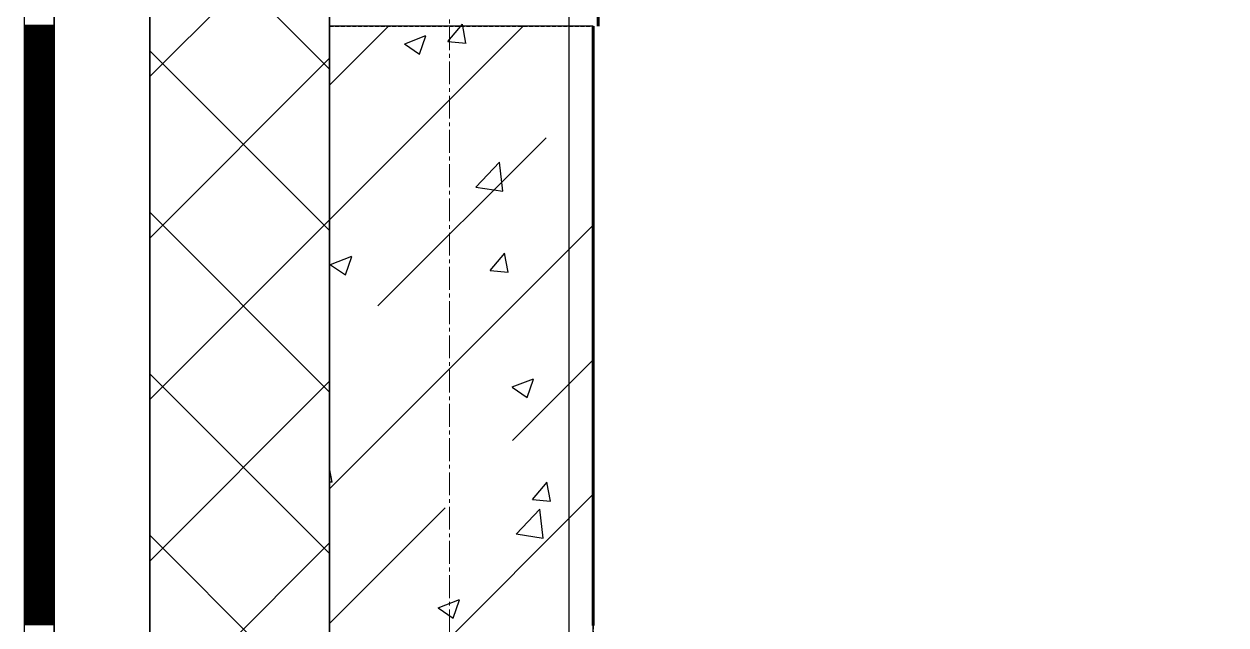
# Model space of a CAD drawing. Header units: millimetres. Extents: x 538266 to 1167394, y 114608 to 637157.
# Drawn here: x 1046079 to 1047082, y 542169 to 542670 of the extents above; entities that cross this region are included whole.
import ezdxf

# ---------------------------------------------------------------- set-up
doc = ezdxf.new("R2010")
doc.units = ezdxf.units.MM
for name, pattern in [('CENTER2', [28.575, 19.05, -3.175, 3.175, -3.175]), ('DASHED', [19.05, 12.7, -6.35]), ('HIDDEN2', [4.7625, 3.175, -1.5875])]:
    doc.linetypes.add(name, pattern=pattern)
for name, color, linetype, lineweight in [('0) шт стен 3 эт', 150, 'Continuous', 60), ('АР_Колонны', 70, 'Continuous', 30), ('АР_Стены ЖБ', 7, 'Continuous', 35), ('АР_Стены ПЕНОблок', 52, 'Continuous', 20), ('АР_Тонкая', 254, 'Continuous', 5), ('АР_Утеплитель', 31, 'Continuous', 0), ('АР_Штриховка', 8, 'Continuous', 0)]:
    doc.layers.add(name, color=color, linetype=linetype, lineweight=lineweight)
doc.layers.add('АР_Делит', color=120, linetype='Continuous', lineweight=0, plot=False)
doc.layers.add('РД_Оси_100', color=7, linetype='Continuous', lineweight=0, true_color=0x525252)
doc.layers.add('ФВ-5', color=7, linetype='Continuous')

# ---------------------------------------------------------------- blocks, each defined once
blk = doc.blocks.new('СОШ_2200_АР_ОСИ_М100_28.05.24')
at = {"layer": 'АР_Делит', "color": 251, "linetype": 'DASHED', "true_color": 0x636466}
blk.add_lwpolyline([(114955, 135155), (114955, -355), (93595.036, -355), (93595.036, 13855), (94145, 13855), (94145, 68320), (66055, 68320), (66055, 13857.73), (83455, 13857.73), (83455, -355), (45245, -355), (45245, 13145), (44695, 13145), (44695, 26755), (45245, 26755), (45245, 68320), (20455, 68320), (20455, 26755), (27955, 26755), (27955, 13145), (-355, 13145), (-355, 100855)], dxfattribs=at)
at = {"layer": 'РД_Оси_100', "color": 251, "linetype": 'CENTER2', "true_color": 0x636466}
blk.add_line((0, -6155), (0, 139938.679), dxfattribs=at)
blk = doc.blocks.new('3_этаж1')
at = {"layer": 'АР_Колонны', "color": 18, "linetype": 'HIDDEN2', "lineweight": 25, "true_color": 0x000000}
for p, q in [((684283.6, 542668.7), (684503.6, 542668.7)), ((684283.6, 541468.7), (684283.6, 542668.7)), ((684503.6, 542668.7), (684503.6, 541468.7))]:
    blk.add_line(p, q, dxfattribs=at)
at = {"layer": 'АР_Колонны', "color": 18, "linetype": 'Continuous', "lineweight": 25, "true_color": 0x000000}
for p, q in [((684503.6, 542668.7), (684283.6, 542668.7)), ((684283.6, 542668.7), (684283.6, 541468.7)), ((684503.6, 542668.7), (684283.6, 542668.7)), ((684283.6, 542668.7), (684283.6, 541468.7)), ((684503.6, 541468.7), (684503.6, 542668.7)), ((684503.6, 541468.7), (684503.6, 542668.7))]:
    blk.add_line(p, q, dxfattribs=at)
at = {"layer": 'АР_Стены ЖБ', "color": 18, "linetype": 'Continuous', "lineweight": 25, "true_color": 0x000000}
for p, q in [((684503.6, 542668.7), (684283.6, 542668.7)), ((684283.6, 542668.7), (684283.6, 541468.7)), ((684503.6, 541468.7), (684503.6, 542668.7))]:
    blk.add_line(p, q, dxfattribs=at)
at = {"layer": 'АР_Стены ПЕНОблок', "color": 18, "linetype": 'Continuous', "lineweight": 25, "true_color": 0x000000}
for p, q in [((684283.6, 587568.7), (684283.6, 511368.7)), ((684483.6, 511368.7), (684483.6, 587568.7))]:
    blk.add_line(p, q, dxfattribs=at)
at = {"layer": 'АР_Тонкая', "color": 18, "linetype": 'Continuous', "lineweight": 25, "true_color": 0x000000}
for p, q in [((684028.6, 587568.7), (684028.6, 511368.7)), ((684053.6, 587568.7), (684053.6, 511368.7)), ((684053.6, 511368.7), (684053.6, 587568.7)), ((684133.6, 511368.7), (684133.6, 587568.7))]:
    blk.add_line(p, q, dxfattribs=at)
at = {"layer": 'АР_Утеплитель', "color": 18, "linetype": 'Continuous', "lineweight": 25, "true_color": 0x000000}
for p, q in [((684133.6, 587568.7), (684133.6, 511368.7)), ((684283.6, 511368.7), (684283.6, 587568.7))]:
    blk.add_line(p, q, dxfattribs=at)
at = {"layer": 'АР_Штриховка', "color": 18, "linetype": 'Continuous', "lineweight": 25, "true_color": 0x000000}
for p, q in [((684283.6, 542632.8), (684133.6, 542782.8)), ((684133.6, 542626.6), (684283.6, 542776.6)), ((684028.6, 542669.5), (684053.6, 542669.5)), ((684382.4, 542655.9), (684394.6, 542670.5)), ((684397.4, 542654.5), (684394.5, 542670.4)), ((684028.6, 542668.5), (684053.6, 542668.5)), ((684028.6, 542667.5), (684053.6, 542667.5)), ((684028.6, 542666.5), (684053.6, 542666.5)), ((684028.6, 542665.5), (684053.6, 542665.5)), ((684028.6, 542664.5), (684053.6, 542664.5)), ((684028.6, 542663.5), (684053.6, 542663.5)), ((684028.6, 542662.5), (684053.6, 542662.5)), ((684028.6, 542661.5), (684053.6, 542661.5)), ((684028.6, 542660.5), (684053.6, 542660.5)), ((684028.6, 542659.5), (684053.6, 542659.5)), ((684283.6, 542507.2), (684445.2, 542668.7)), ((684283.6, 542619.4), (684332.9, 542668.7)), ((684346.3, 542654.1), (684364, 542660.9)), ((684358.8, 542645.4), (684364, 542660.7)), ((684028.6, 542658.5), (684053.6, 542658.5)), ((684028.6, 542657.5), (684053.6, 542657.5)), ((684028.6, 542656.5), (684053.6, 542656.5)), ((684028.6, 542655.5), (684053.6, 542655.5)), ((684028.6, 542654.5), (684053.6, 542654.5)), ((684028.6, 542653.5), (684053.6, 542653.5)), ((684028.6, 542652.5), (684053.6, 542652.5)), ((684028.6, 542651.5), (684053.6, 542651.5)), ((684028.6, 542650.5), (684053.6, 542650.5)), ((684028.6, 542649.5), (684053.6, 542649.5)), ((684346.2, 542653.9), (684358.8, 542645.4)), ((684382.4, 542655.9), (684397.6, 542654.5)), ((684028.6, 542648.5), (684053.6, 542648.5)), ((684028.6, 542647.5), (684053.6, 542647.5)), ((684028.6, 542646.5), (684053.6, 542646.5)), ((684028.6, 542645.5), (684053.6, 542645.5)), ((684028.6, 542644.5), (684053.6, 542644.5)), ((684028.6, 542643.5), (684053.6, 542643.5)), ((684028.6, 542642.5), (684053.6, 542642.5)), ((684028.6, 542641.5), (684053.6, 542641.5)), ((684028.6, 542640.5), (684053.6, 542640.5)), ((684028.6, 542639.5), (684053.6, 542639.5)), ((684283.6, 542498.1), (684133.6, 542648.1)), ((684133.6, 542491.9), (684283.6, 542641.9)), ((684028.6, 542638.5), (684053.6, 542638.5)), ((684028.6, 542637.5), (684053.6, 542637.5)), ((684028.6, 542636.5), (684053.6, 542636.5)), ((684028.6, 542635.5), (684053.6, 542635.5)), ((684028.6, 542634.5), (684053.6, 542634.5)), ((684028.6, 542633.5), (684053.6, 542633.5)), ((684028.6, 542632.5), (684053.6, 542632.5)), ((684028.6, 542631.5), (684053.6, 542631.5)), ((684028.6, 542630.5), (684053.6, 542630.5)), ((684028.6, 542629.5), (684053.6, 542629.5)), ((684028.6, 542628.5), (684053.6, 542628.5)), ((684028.6, 542627.5), (684053.6, 542627.5)), ((684028.6, 542626.5), (684053.6, 542626.5)), ((684028.6, 542625.5), (684053.6, 542625.5)), ((684028.6, 542624.5), (684053.6, 542624.5)), ((684028.6, 542623.5), (684053.6, 542623.5)), ((684028.6, 542622.5), (684053.6, 542622.5)), ((684028.6, 542621.5), (684053.6, 542621.5)), ((684028.6, 542620.5), (684053.6, 542620.5)), ((684028.6, 542619.5), (684053.6, 542619.5)), ((684028.6, 542618.5), (684053.6, 542618.5)), ((684028.6, 542617.5), (684053.6, 542617.5)), ((684028.6, 542616.5), (684053.6, 542616.5)), ((684028.6, 542615.5), (684053.6, 542615.5)), ((684028.6, 542614.5), (684053.6, 542614.5)), ((684028.6, 542613.5), (684053.6, 542613.5)), ((684028.6, 542612.5), (684053.6, 542612.5)), ((684028.6, 542611.5), (684053.6, 542611.5)), ((684028.6, 542610.5), (684053.6, 542610.5)), ((684028.6, 542609.5), (684053.6, 542609.5)), ((684028.6, 542608.5), (684053.6, 542608.5)), ((684028.6, 542607.5), (684053.6, 542607.5)), ((684028.6, 542606.5), (684053.6, 542606.5)), ((684028.6, 542605.5), (684053.6, 542605.5)), ((684028.6, 542604.5), (684053.6, 542604.5)), ((684028.6, 542603.5), (684053.6, 542603.5)), ((684028.6, 542602.5), (684053.6, 542602.5)), ((684028.6, 542601.5), (684053.6, 542601.5)), ((684028.6, 542600.5), (684053.6, 542600.5)), ((684028.6, 542599.5), (684053.6, 542599.5)), ((684028.6, 542598.5), (684053.6, 542598.5)), ((684028.6, 542597.5), (684053.6, 542597.5)), ((684028.6, 542596.5), (684053.6, 542596.5)), ((684028.6, 542595.5), (684053.6, 542595.5)), ((684028.6, 542594.5), (684053.6, 542594.5)), ((684028.6, 542593.5), (684053.6, 542593.5)), ((684028.6, 542592.5), (684053.6, 542592.5)), ((684028.6, 542591.5), (684053.6, 542591.5)), ((684028.6, 542590.5), (684053.6, 542590.5)), ((684028.6, 542589.5), (684053.6, 542589.5)), ((684028.6, 542588.5), (684053.6, 542588.5)), ((684028.6, 542587.5), (684053.6, 542587.5)), ((684028.6, 542586.5), (684053.6, 542586.5)), ((684028.6, 542585.5), (684053.6, 542585.5)), ((684028.6, 542584.5), (684053.6, 542584.5)), ((684028.6, 542583.5), (684053.6, 542583.5)), ((684028.6, 542582.5), (684053.6, 542582.5)), ((684028.6, 542581.5), (684053.6, 542581.5)), ((684028.6, 542580.5), (684053.6, 542580.5)), ((684028.6, 542579.5), (684053.6, 542579.5)), ((684028.6, 542578.5), (684053.6, 542578.5)), ((684028.6, 542577.5), (684053.6, 542577.5)), ((684028.6, 542576.5), (684053.6, 542576.5)), ((684028.6, 542575.5), (684053.6, 542575.5)), ((684028.6, 542574.5), (684053.6, 542574.5)), ((684028.6, 542573.5), (684053.6, 542573.5)), ((684028.6, 542572.5), (684053.6, 542572.5)), ((684028.6, 542571.5), (684053.6, 542571.5)), ((684028.6, 542570.5), (684053.6, 542570.5)), ((684028.6, 542569.5), (684053.6, 542569.5)), ((684324, 542435.3), (684464.3, 542575.6)), ((684028.6, 542568.5), (684053.6, 542568.5)), ((684028.6, 542567.5), (684053.6, 542567.5)), ((684028.6, 542566.5), (684053.6, 542566.5)), ((684028.6, 542565.5), (684053.6, 542565.5)), ((684028.6, 542564.5), (684053.6, 542564.5)), ((684028.6, 542563.5), (684053.6, 542563.5)), ((684028.6, 542562.5), (684053.6, 542562.5)), ((684028.6, 542561.5), (684053.6, 542561.5)), ((684028.6, 542560.5), (684053.6, 542560.5)), ((684028.6, 542559.5), (684053.6, 542559.5)), ((684028.6, 542558.5), (684053.6, 542558.5)), ((684028.6, 542557.5), (684053.6, 542557.5)), ((684028.6, 542556.5), (684053.6, 542556.5)), ((684028.6, 542555.5), (684053.6, 542555.5)), ((684028.6, 542554.5), (684053.6, 542554.5)), ((684028.6, 542553.5), (684053.6, 542553.5)), ((684028.6, 542552.5), (684053.6, 542552.5)), ((684028.6, 542551.5), (684053.6, 542551.5)), ((684028.6, 542550.5), (684053.6, 542550.5)), ((684028.6, 542549.5), (684053.6, 542549.5)), ((684405.7, 542534.5), (684425.5, 542555.1)), ((684428.3, 542531), (684425.5, 542555.1)), ((684028.6, 542548.5), (684053.6, 542548.5)), ((684028.6, 542547.5), (684053.6, 542547.5)), ((684028.6, 542546.5), (684053.6, 542546.5)), ((684028.6, 542545.5), (684053.6, 542545.5)), ((684028.6, 542544.5), (684053.6, 542544.5)), ((684028.6, 542543.5), (684053.6, 542543.5)), ((684028.6, 542542.5), (684053.6, 542542.5)), ((684028.6, 542541.5), (684053.6, 542541.5)), ((684028.6, 542540.5), (684053.6, 542540.5)), ((684028.6, 542539.5), (684053.6, 542539.5)), ((684028.6, 542538.5), (684053.6, 542538.5)), ((684028.6, 542537.5), (684053.6, 542537.5)), ((684028.6, 542536.5), (684053.6, 542536.5)), ((684028.6, 542535.5), (684053.6, 542535.5)), ((684028.6, 542534.5), (684053.6, 542534.5)), ((684028.6, 542533.5), (684053.6, 542533.5)), ((684028.6, 542532.5), (684053.6, 542532.5)), ((684028.6, 542531.5), (684053.6, 542531.5)), ((684028.6, 542530.5), (684053.6, 542530.5)), ((684028.6, 542529.5), (684053.6, 542529.5)), ((684405.7, 542534.5), (684428.3, 542531)), ((684028.6, 542528.5), (684053.6, 542528.5)), ((684028.6, 542527.5), (684053.6, 542527.5)), ((684028.6, 542526.5), (684053.6, 542526.5)), ((684028.6, 542525.5), (684053.6, 542525.5)), ((684028.6, 542524.5), (684053.6, 542524.5)), ((684028.6, 542523.5), (684053.6, 542523.5)), ((684028.6, 542522.5), (684053.6, 542522.5)), ((684028.6, 542521.5), (684053.6, 542521.5)), ((684028.6, 542520.5), (684053.6, 542520.5)), ((684028.6, 542519.5), (684053.6, 542519.5)), ((684028.6, 542518.5), (684053.6, 542518.5)), ((684028.6, 542517.5), (684053.6, 542517.5)), ((684028.6, 542516.5), (684053.6, 542516.5)), ((684028.6, 542515.5), (684053.6, 542515.5)), ((684028.6, 542514.5), (684053.6, 542514.5)), ((684028.6, 542513.5), (684053.6, 542513.5)), ((684028.6, 542512.5), (684053.6, 542512.5)), ((684028.6, 542511.5), (684053.6, 542511.5)), ((684028.6, 542510.5), (684053.6, 542510.5)), ((684028.6, 542509.5), (684053.6, 542509.5)), ((684283.6, 542363.4), (684133.6, 542513.4)), ((684028.6, 542508.5), (684053.6, 542508.5)), ((684028.6, 542507.5), (684053.6, 542507.5)), ((684028.6, 542506.5), (684053.6, 542506.5)), ((684028.6, 542505.5), (684053.6, 542505.5)), ((684028.6, 542504.5), (684053.6, 542504.5)), ((684028.6, 542503.5), (684053.6, 542503.5)), ((684028.6, 542502.5), (684053.6, 542502.5)), ((684028.6, 542501.5), (684053.6, 542501.5)), ((684028.6, 542500.5), (684053.6, 542500.5)), ((684028.6, 542499.5), (684053.6, 542499.5)), ((684133.6, 542357.2), (684283.6, 542507.2)), ((684283.6, 542282.6), (684503.6, 542502.6)), ((684028.6, 542498.5), (684053.6, 542498.5)), ((684028.6, 542497.5), (684053.6, 542497.5)), ((684028.6, 542496.5), (684053.6, 542496.5)), ((684028.6, 542495.5), (684053.6, 542495.5)), ((684028.6, 542494.5), (684053.6, 542494.5)), ((684028.6, 542493.5), (684053.6, 542493.5)), ((684028.6, 542492.5), (684053.6, 542492.5)), ((684028.6, 542491.5), (684053.6, 542491.5)), ((684028.6, 542490.5), (684053.6, 542490.5)), ((684028.6, 542489.5), (684053.6, 542489.5)), ((684028.6, 542488.5), (684053.6, 542488.5)), ((684028.6, 542487.5), (684053.6, 542487.5)), ((684028.6, 542486.5), (684053.6, 542486.5)), ((684028.6, 542485.5), (684053.6, 542485.5)), ((684028.6, 542484.5), (684053.6, 542484.5)), ((684028.6, 542483.5), (684053.6, 542483.5)), ((684028.6, 542482.5), (684053.6, 542482.5)), ((684028.6, 542481.5), (684053.6, 542481.5)), ((684028.6, 542480.5), (684053.6, 542480.5)), ((684028.6, 542479.5), (684053.6, 542479.5)), ((684417.6, 542464.8), (684429.9, 542479.4)), ((684432.6, 542463.4), (684429.7, 542479.4)), ((684028.6, 542478.5), (684053.6, 542478.5)), ((684028.6, 542477.5), (684053.6, 542477.5)), ((684028.6, 542476.5), (684053.6, 542476.5)), ((684028.6, 542475.5), (684053.6, 542475.5)), ((684028.6, 542474.5), (684053.6, 542474.5)), ((684028.6, 542473.5), (684053.6, 542473.5)), ((684028.6, 542472.5), (684053.6, 542472.5)), ((684028.6, 542471.5), (684053.6, 542471.5)), ((684028.6, 542470.5), (684053.6, 542470.5)), ((684028.6, 542469.5), (684053.6, 542469.5)), ((684284.4, 542469.7), (684297, 542461.2)), ((684284.5, 542469.9), (684302.2, 542476.7)), ((684297, 542461.2), (684302.2, 542476.5)), ((684028.6, 542468.5), (684053.6, 542468.5)), ((684028.6, 542467.5), (684053.6, 542467.5)), ((684028.6, 542466.5), (684053.6, 542466.5)), ((684028.6, 542465.5), (684053.6, 542465.5)), ((684028.6, 542464.5), (684053.6, 542464.5)), ((684028.6, 542463.5), (684053.6, 542463.5)), ((684028.6, 542462.5), (684053.6, 542462.5)), ((684028.6, 542461.5), (684053.6, 542461.5)), ((684028.6, 542460.5), (684053.6, 542460.5)), ((684028.6, 542459.5), (684053.6, 542459.5)), ((684417.6, 542464.8), (684432.8, 542463.5)), ((684028.6, 542458.5), (684053.6, 542458.5)), ((684028.6, 542457.5), (684053.6, 542457.5)), ((684028.6, 542456.5), (684053.6, 542456.5)), ((684028.6, 542455.5), (684053.6, 542455.5)), ((684028.6, 542454.5), (684053.6, 542454.5)), ((684028.6, 542453.5), (684053.6, 542453.5)), ((684028.6, 542452.5), (684053.6, 542452.5)), ((684028.6, 542451.5), (684053.6, 542451.5)), ((684028.6, 542450.5), (684053.6, 542450.5)), ((684028.6, 542449.5), (684053.6, 542449.5)), ((684028.6, 542448.5), (684053.6, 542448.5)), ((684028.6, 542447.5), (684053.6, 542447.5)), ((684028.6, 542446.5), (684053.6, 542446.5)), ((684028.6, 542445.5), (684053.6, 542445.5)), ((684028.6, 542444.5), (684053.6, 542444.5)), ((684028.6, 542443.5), (684053.6, 542443.5)), ((684028.6, 542442.5), (684053.6, 542442.5)), ((684028.6, 542441.5), (684053.6, 542441.5)), ((684028.6, 542440.5), (684053.6, 542440.5)), ((684028.6, 542439.5), (684053.6, 542439.5)), ((684028.6, 542438.5), (684053.6, 542438.5)), ((684028.6, 542437.5), (684053.6, 542437.5)), ((684028.6, 542436.5), (684053.6, 542436.5)), ((684028.6, 542435.5), (684053.6, 542435.5)), ((684028.6, 542434.5), (684053.6, 542434.5)), ((684028.6, 542433.5), (684053.6, 542433.5)), ((684028.6, 542432.5), (684053.6, 542432.5)), ((684028.6, 542431.5), (684053.6, 542431.5)), ((684028.6, 542430.5), (684053.6, 542430.5)), ((684028.6, 542429.5), (684053.6, 542429.5)), ((684028.6, 542428.5), (684053.6, 542428.5)), ((684028.6, 542427.5), (684053.6, 542427.5)), ((684028.6, 542426.5), (684053.6, 542426.5)), ((684028.6, 542425.5), (684053.6, 542425.5)), ((684028.6, 542424.5), (684053.6, 542424.5)), ((684028.6, 542423.5), (684053.6, 542423.5)), ((684028.6, 542422.5), (684053.6, 542422.5)), ((684028.6, 542421.5), (684053.6, 542421.5)), ((684028.6, 542420.5), (684053.6, 542420.5)), ((684028.6, 542419.5), (684053.6, 542419.5)), ((684028.6, 542418.5), (684053.6, 542418.5)), ((684028.6, 542417.5), (684053.6, 542417.5)), ((684028.6, 542416.5), (684053.6, 542416.5)), ((684028.6, 542415.5), (684053.6, 542415.5)), ((684028.6, 542414.5), (684053.6, 542414.5)), ((684028.6, 542413.5), (684053.6, 542413.5)), ((684028.6, 542412.5), (684053.6, 542412.5)), ((684028.6, 542411.5), (684053.6, 542411.5)), ((684028.6, 542410.5), (684053.6, 542410.5)), ((684028.6, 542409.5), (684053.6, 542409.5)), ((684028.6, 542408.5), (684053.6, 542408.5)), ((684028.6, 542407.5), (684053.6, 542407.5)), ((684028.6, 542406.5), (684053.6, 542406.5)), ((684028.6, 542405.5), (684053.6, 542405.5)), ((684028.6, 542404.5), (684053.6, 542404.5)), ((684028.6, 542403.5), (684053.6, 542403.5)), ((684028.6, 542402.5), (684053.6, 542402.5)), ((684028.6, 542401.5), (684053.6, 542401.5)), ((684028.6, 542400.5), (684053.6, 542400.5)), ((684028.6, 542399.5), (684053.6, 542399.5)), ((684028.6, 542398.5), (684053.6, 542398.5)), ((684028.6, 542397.5), (684053.6, 542397.5)), ((684028.6, 542396.5), (684053.6, 542396.5)), ((684028.6, 542395.5), (684053.6, 542395.5)), ((684028.6, 542394.5), (684053.6, 542394.5)), ((684028.6, 542393.5), (684053.6, 542393.5)), ((684028.6, 542392.5), (684053.6, 542392.5)), ((684028.6, 542391.5), (684053.6, 542391.5)), ((684028.6, 542390.5), (684053.6, 542390.5)), ((684028.6, 542389.5), (684053.6, 542389.5)), ((684028.6, 542388.5), (684053.6, 542388.5)), ((684436.2, 542323), (684503.6, 542390.4)), ((684028.6, 542387.5), (684053.6, 542387.5)), ((684028.6, 542386.5), (684053.6, 542386.5)), ((684028.6, 542385.5), (684053.6, 542385.5)), ((684028.6, 542384.5), (684053.6, 542384.5)), ((684028.6, 542383.5), (684053.6, 542383.5)), ((684028.6, 542382.5), (684053.6, 542382.5)), ((684028.6, 542381.5), (684053.6, 542381.5)), ((684028.6, 542380.5), (684053.6, 542380.5)), ((684028.6, 542379.5), (684053.6, 542379.5)), ((684028.6, 542378.5), (684053.6, 542378.5)), ((684283.6, 542228.7), (684133.6, 542378.7)), ((684028.6, 542377.5), (684053.6, 542377.5)), ((684028.6, 542376.5), (684053.6, 542376.5)), ((684028.6, 542375.5), (684053.6, 542375.5)), ((684028.6, 542374.5), (684053.6, 542374.5)), ((684028.6, 542373.5), (684053.6, 542373.5)), ((684028.6, 542372.5), (684053.6, 542372.5)), ((684028.6, 542371.5), (684053.6, 542371.5)), ((684028.6, 542370.5), (684053.6, 542370.5)), ((684028.6, 542369.5), (684053.6, 542369.5)), ((684028.6, 542368.5), (684053.6, 542368.5)), ((684133.6, 542222.4), (684283.6, 542372.4)), ((684436.1, 542367.7), (684453.9, 542374.5)), ((684448.6, 542358.9), (684453.8, 542374.3)), ((684028.6, 542367.5), (684053.6, 542367.5)), ((684028.6, 542366.5), (684053.6, 542366.5)), ((684028.6, 542365.5), (684053.6, 542365.5)), ((684028.6, 542364.5), (684053.6, 542364.5)), ((684028.6, 542363.5), (684053.6, 542363.5)), ((684028.6, 542362.5), (684053.6, 542362.5)), ((684028.6, 542361.5), (684053.6, 542361.5)), ((684028.6, 542360.5), (684053.6, 542360.5)), ((684028.6, 542359.5), (684053.6, 542359.5)), ((684028.6, 542358.5), (684053.6, 542358.5)), ((684436, 542367.5), (684448.6, 542358.9)), ((684028.6, 542357.5), (684053.6, 542357.5)), ((684028.6, 542356.5), (684053.6, 542356.5)), ((684028.6, 542355.5), (684053.6, 542355.5)), ((684028.6, 542354.5), (684053.6, 542354.5)), ((684028.6, 542353.5), (684053.6, 542353.5)), ((684028.6, 542352.5), (684053.6, 542352.5)), ((684028.6, 542351.5), (684053.6, 542351.5)), ((684028.6, 542350.5), (684053.6, 542350.5)), ((684028.6, 542349.5), (684053.6, 542349.5)), ((684028.6, 542348.5), (684053.6, 542348.5)), ((684028.6, 542347.5), (684053.6, 542347.5)), ((684028.6, 542346.5), (684053.6, 542346.5)), ((684028.6, 542345.5), (684053.6, 542345.5)), ((684028.6, 542344.5), (684053.6, 542344.5)), ((684028.6, 542343.5), (684053.6, 542343.5)), ((684028.6, 542342.5), (684053.6, 542342.5)), ((684028.6, 542341.5), (684053.6, 542341.5)), ((684028.6, 542340.5), (684053.6, 542340.5)), ((684028.6, 542339.5), (684053.6, 542339.5)), ((684028.6, 542338.5), (684053.6, 542338.5)), ((684028.6, 542337.5), (684053.6, 542337.5)), ((684028.6, 542336.5), (684053.6, 542336.5)), ((684028.6, 542335.5), (684053.6, 542335.5)), ((684028.6, 542334.5), (684053.6, 542334.5)), ((684028.6, 542333.5), (684053.6, 542333.5)), ((684028.6, 542332.5), (684053.6, 542332.5)), ((684028.6, 542331.5), (684053.6, 542331.5)), ((684028.6, 542330.5), (684053.6, 542330.5)), ((684028.6, 542329.5), (684053.6, 542329.5)), ((684028.6, 542328.5), (684053.6, 542328.5)), ((684028.6, 542327.5), (684053.6, 542327.5)), ((684028.6, 542326.5), (684053.6, 542326.5)), ((684028.6, 542325.5), (684053.6, 542325.5)), ((684028.6, 542324.5), (684053.6, 542324.5)), ((684028.6, 542323.5), (684053.6, 542323.5)), ((684028.6, 542322.5), (684053.6, 542322.5)), ((684028.6, 542321.5), (684053.6, 542321.5)), ((684028.6, 542320.5), (684053.6, 542320.5)), ((684028.6, 542319.5), (684053.6, 542319.5)), ((684028.6, 542318.5), (684053.6, 542318.5)), ((684028.6, 542317.5), (684053.6, 542317.5)), ((684028.6, 542316.5), (684053.6, 542316.5)), ((684028.6, 542315.5), (684053.6, 542315.5)), ((684028.6, 542314.5), (684053.6, 542314.5)), ((684028.6, 542313.5), (684053.6, 542313.5)), ((684028.6, 542312.5), (684053.6, 542312.5)), ((684028.6, 542311.5), (684053.6, 542311.5)), ((684028.6, 542310.5), (684053.6, 542310.5)), ((684028.6, 542309.5), (684053.6, 542309.5)), ((684028.6, 542308.5), (684053.6, 542308.5)), ((684028.6, 542307.5), (684053.6, 542307.5)), ((684028.6, 542306.5), (684053.6, 542306.5)), ((684028.6, 542305.5), (684053.6, 542305.5)), ((684028.6, 542304.5), (684053.6, 542304.5)), ((684028.6, 542303.5), (684053.6, 542303.5)), ((684028.6, 542302.5), (684053.6, 542302.5)), ((684028.6, 542301.5), (684053.6, 542301.5)), ((684028.6, 542300.5), (684053.6, 542300.5)), ((684028.6, 542299.5), (684053.6, 542299.5)), ((684028.6, 542298.5), (684053.6, 542298.5)), ((684285.7, 542288.3), (684283.6, 542299.8)), ((684028.6, 542297.5), (684053.6, 542297.5)), ((684028.6, 542296.5), (684053.6, 542296.5)), ((684028.6, 542295.5), (684053.6, 542295.5)), ((684028.6, 542294.5), (684053.6, 542294.5)), ((684028.6, 542293.5), (684053.6, 542293.5)), ((684028.6, 542292.5), (684053.6, 542292.5)), ((684028.6, 542291.5), (684053.6, 542291.5)), ((684028.6, 542290.5), (684053.6, 542290.5)), ((684028.6, 542289.5), (684053.6, 542289.5)), ((684028.6, 542288.5), (684053.6, 542288.5)), ((684283.6, 542288.6), (684285.9, 542288.4)), ((684452.9, 542273.8), (684465.1, 542288.3)), ((684467.9, 542272.4), (684464.9, 542288.3)), ((684028.6, 542287.5), (684053.6, 542287.5)), ((684028.6, 542286.5), (684053.6, 542286.5)), ((684028.6, 542285.5), (684053.6, 542285.5)), ((684028.6, 542284.5), (684053.6, 542284.5)), ((684028.6, 542283.5), (684053.6, 542283.5)), ((684028.6, 542282.5), (684053.6, 542282.5)), ((684028.6, 542281.5), (684053.6, 542281.5)), ((684028.6, 542280.5), (684053.6, 542280.5)), ((684028.6, 542279.5), (684053.6, 542279.5)), ((684028.6, 542278.5), (684053.6, 542278.5)), ((684283.6, 542058.1), (684503.6, 542278.1)), ((684028.6, 542277.5), (684053.6, 542277.5)), ((684028.6, 542276.5), (684053.6, 542276.5)), ((684028.6, 542275.5), (684053.6, 542275.5)), ((684028.6, 542274.5), (684053.6, 542274.5)), ((684028.6, 542273.5), (684053.6, 542273.5)), ((684028.6, 542272.5), (684053.6, 542272.5)), ((684028.6, 542271.5), (684053.6, 542271.5)), ((684028.6, 542270.5), (684053.6, 542270.5)), ((684028.6, 542269.5), (684053.6, 542269.5)), ((684028.6, 542268.5), (684053.6, 542268.5)), ((684452.9, 542273.7), (684468.1, 542272.4)), ((684028.6, 542267.5), (684053.6, 542267.5)), ((684028.6, 542266.5), (684053.6, 542266.5)), ((684028.6, 542265.5), (684053.6, 542265.5)), ((684028.6, 542264.5), (684053.6, 542264.5)), ((684028.6, 542263.5), (684053.6, 542263.5)), ((684028.6, 542262.5), (684053.6, 542262.5)), ((684028.6, 542261.5), (684053.6, 542261.5)), ((684028.6, 542260.5), (684053.6, 542260.5)), ((684028.6, 542259.5), (684053.6, 542259.5)), ((684028.6, 542258.5), (684053.6, 542258.5)), ((684283.6, 542170.4), (684380.1, 542266.9)), ((684439.4, 542245), (684459.2, 542265.6)), ((684462, 542241.5), (684459.2, 542265.6)), ((684028.6, 542257.5), (684053.6, 542257.5)), ((684028.6, 542256.5), (684053.6, 542256.5)), ((684028.6, 542255.5), (684053.6, 542255.5)), ((684028.6, 542254.5), (684053.6, 542254.5)), ((684028.6, 542253.5), (684053.6, 542253.5)), ((684028.6, 542252.5), (684053.6, 542252.5)), ((684028.6, 542251.5), (684053.6, 542251.5)), ((684028.6, 542250.5), (684053.6, 542250.5)), ((684028.6, 542249.5), (684053.6, 542249.5)), ((684028.6, 542248.5), (684053.6, 542248.5)), ((684028.6, 542247.5), (684053.6, 542247.5)), ((684028.6, 542246.5), (684053.6, 542246.5)), ((684028.6, 542245.5), (684053.6, 542245.5)), ((684028.6, 542244.5), (684053.6, 542244.5)), ((684028.6, 542243.5), (684053.6, 542243.5)), ((684028.6, 542242.5), (684053.6, 542242.5)), ((684028.6, 542241.5), (684053.6, 542241.5)), ((684028.6, 542240.5), (684053.6, 542240.5)), ((684028.6, 542239.5), (684053.6, 542239.5)), ((684028.6, 542238.5), (684053.6, 542238.5)), ((684283.6, 542094), (684133.6, 542244)), ((684439.4, 542245.1), (684462, 542241.6)), ((684028.6, 542237.5), (684053.6, 542237.5)), ((684028.6, 542236.5), (684053.6, 542236.5)), ((684028.6, 542235.5), (684053.6, 542235.5)), ((684028.6, 542234.5), (684053.6, 542234.5)), ((684028.6, 542233.5), (684053.6, 542233.5)), ((684028.6, 542232.5), (684053.6, 542232.5)), ((684028.6, 542231.5), (684053.6, 542231.5)), ((684028.6, 542230.5), (684053.6, 542230.5)), ((684028.6, 542229.5), (684053.6, 542229.5)), ((684028.6, 542228.5), (684053.6, 542228.5)), ((684133.6, 542087.7), (684283.6, 542237.7)), ((684028.6, 542227.5), (684053.6, 542227.5)), ((684028.6, 542226.5), (684053.6, 542226.5)), ((684028.6, 542225.5), (684053.6, 542225.5)), ((684028.6, 542224.5), (684053.6, 542224.5)), ((684028.6, 542223.5), (684053.6, 542223.5)), ((684028.6, 542222.5), (684053.6, 542222.5)), ((684028.6, 542221.5), (684053.6, 542221.5)), ((684028.6, 542220.5), (684053.6, 542220.5)), ((684028.6, 542219.5), (684053.6, 542219.5)), ((684028.6, 542218.5), (684053.6, 542218.5)), ((684028.6, 542217.5), (684053.6, 542217.5)), ((684028.6, 542216.5), (684053.6, 542216.5)), ((684028.6, 542215.5), (684053.6, 542215.5)), ((684028.6, 542214.5), (684053.6, 542214.5)), ((684028.6, 542213.5), (684053.6, 542213.5)), ((684028.6, 542212.5), (684053.6, 542212.5)), ((684028.6, 542211.5), (684053.6, 542211.5)), ((684028.6, 542210.5), (684053.6, 542210.5)), ((684028.6, 542209.5), (684053.6, 542209.5)), ((684028.6, 542208.5), (684053.6, 542208.5)), ((684028.6, 542207.5), (684053.6, 542207.5)), ((684028.6, 542206.5), (684053.6, 542206.5)), ((684028.6, 542205.5), (684053.6, 542205.5)), ((684028.6, 542204.5), (684053.6, 542204.5)), ((684028.6, 542203.5), (684053.6, 542203.5)), ((684028.6, 542202.5), (684053.6, 542202.5)), ((684028.6, 542201.5), (684053.6, 542201.5)), ((684028.6, 542200.5), (684053.6, 542200.5)), ((684028.6, 542199.5), (684053.6, 542199.5)), ((684028.6, 542198.5), (684053.6, 542198.5)), ((684028.6, 542197.5), (684053.6, 542197.5)), ((684028.6, 542196.5), (684053.6, 542196.5)), ((684028.6, 542195.5), (684053.6, 542195.5)), ((684028.6, 542194.5), (684053.6, 542194.5)), ((684028.6, 542193.5), (684053.6, 542193.5)), ((684028.6, 542192.5), (684053.6, 542192.5)), ((684028.6, 542191.5), (684053.6, 542191.5)), ((684028.6, 542190.5), (684053.6, 542190.5)), ((684028.6, 542189.5), (684053.6, 542189.5)), ((684028.6, 542188.5), (684053.6, 542188.5)), ((684374.3, 542183.5), (684392.1, 542190.3)), ((684386.8, 542174.7), (684392, 542190.1)), ((684028.6, 542187.5), (684053.6, 542187.5)), ((684028.6, 542186.5), (684053.6, 542186.5)), ((684028.6, 542185.5), (684053.6, 542185.5)), ((684028.6, 542184.5), (684053.6, 542184.5)), ((684028.6, 542183.5), (684053.6, 542183.5)), ((684028.6, 542182.5), (684053.6, 542182.5)), ((684028.6, 542181.5), (684053.6, 542181.5)), ((684028.6, 542180.5), (684053.6, 542180.5)), ((684028.6, 542179.5), (684053.6, 542179.5)), ((684028.6, 542178.5), (684053.6, 542178.5)), ((684374.2, 542183.3), (684386.8, 542174.7)), ((684028.6, 542177.5), (684053.6, 542177.5)), ((684028.6, 542176.5), (684053.6, 542176.5)), ((684028.6, 542175.5), (684053.6, 542175.5)), ((684028.6, 542174.5), (684053.6, 542174.5)), ((684028.6, 542173.5), (684053.6, 542173.5)), ((684028.6, 542172.5), (684053.6, 542172.5)), ((684028.6, 542171.5), (684053.6, 542171.5)), ((684028.6, 542170.5), (684053.6, 542170.5)), ((684028.6, 542169.5), (684053.6, 542169.5))]:
    blk.add_line(p, q, dxfattribs=at)

msp = doc.modelspace()

# ---------------------------------------------------------------- hatches: boundary and pattern name
at = {"layer": 'ФВ-5'}
h = msp.add_hatch(dxfattribs=at)
h.set_pattern_fill('ANSI31', color=3, scale=300, style=0)
h.paths.add_polyline_path([(1054123.6, 546168.7), (1054123.6, 547068.7), (1054123.6, 547568.7), (1054091.4, 548269.4, -1), (1053491.4, 548269.4, -1), (1054091.4, 548269.4), (1054123.6, 550468.7), (1054123.6, 550768.7), (1054123.6, 550768.7), (1054123.6, 551268.7), (1046563.9, 551268.7), (1046553.6, 551258.4), (1046553.6, 550768.7), (1046551.7, 547068.7), (1046553.6, 547068.7), (1046553.6, 546168.7), (1046557.8, 542668.7), (1046553.6, 542668.7), (1046553.6, 542168.7), (1051023.6, 542168.7), (1051023.6, 542468.7), (1051023.6, 542468.7), (1051923.6, 542468.7), (1051923.6, 542468.7), (1051923.6, 542168.7), (1052003.6, 542168.7), (1052003.6, 542588.7), (1054123.6, 542589.1), (1054123.6, 542668.7)])

# ---------------------------------------------------------------- linework, layer by layer
at = {"layer": '0) шт стен 3 эт', "color": 2}
for points in [[(1046557.8, 542668.7), (1046553.6, 546168.7)], [(1046553.6, 542168.7), (1046553.6, 542668.7)]]:
    msp.add_lwpolyline(points, dxfattribs=at)

# ---------------------------------------------------------------- block references
at = {"layer": '0) шт стен 3 эт', "color": 5, "lineweight": 25}
msp.add_blockref('3_этаж1', (362050, 0), dxfattribs=at)
at = {"layer": 'РД_Оси_100', "lineweight": 25}
msp.add_blockref('СОШ_2200_АР_ОСИ_М100_28.05.24', (1046433.6, 496768.7), dxfattribs=at)

doc.saveas('drawing.dxf')
